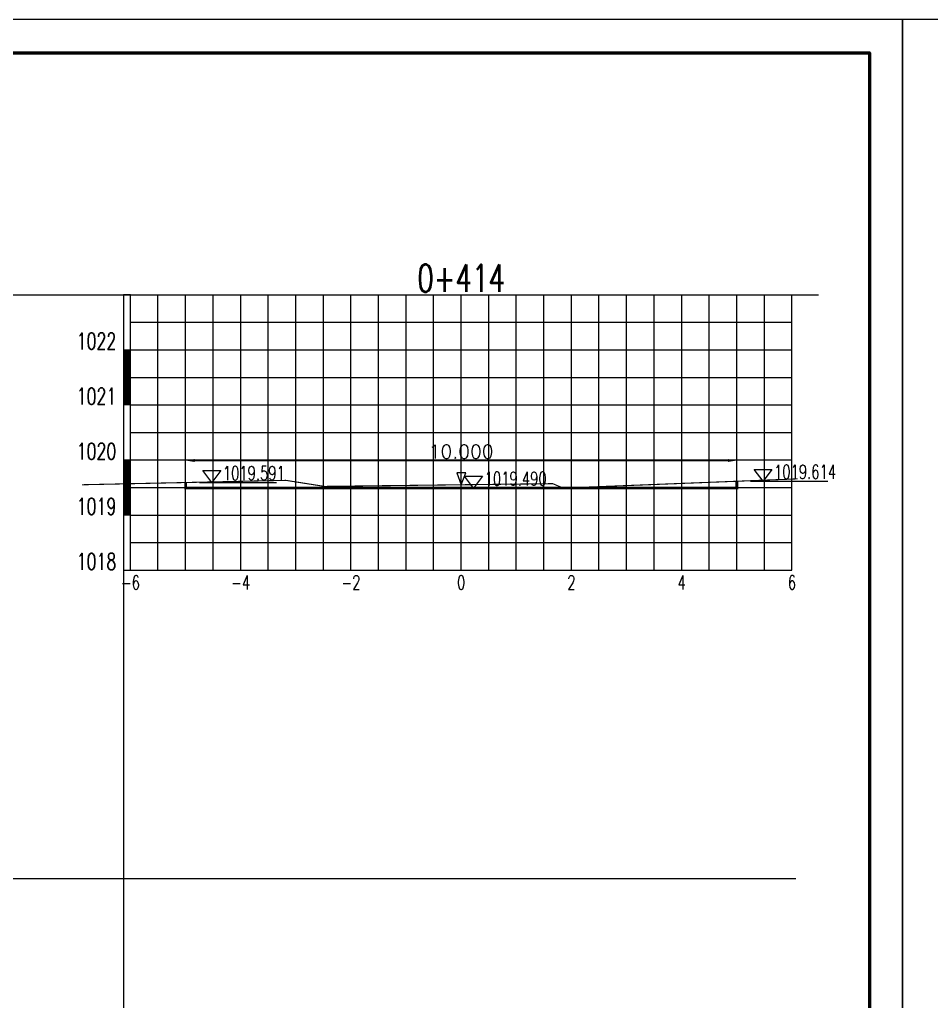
# Model space of a CAD drawing. Extents: x 695776 to 1250176, y 4443437 to 9025597.
# Drawn here: x 834348 to 850887, y 4500660 to 4518480 of the extents above; entities that cross this region are included whole.
import ezdxf
from ezdxf.enums import TextEntityAlignment as Align

# ---------------------------------------------------------------- set-up
doc = ezdxf.new("R2010")
doc.units = 0
doc.header["$LTSCALE"] = 0.5
doc.header["$PDSIZE"] = 0.2
doc.linetypes.add('ACAD_ISO07W100', pattern=[3.5, 0.5, -3])
doc.linetypes.add('CENTER2', pattern=[28.575, 19.05, -3.175, 3.175, -3.175])
doc.layers.get('0').update_dxf_attribs({"linetype": 'CONTINUOUS'})
doc.layers.get('Defpoints').update_dxf_attribs({"linetype": 'CONTINUOUS'})
for name, color, linetype in [('KEDU', 7, 'CONTINUOUS'), ('MIGE', 4, 'ACAD_ISO07W100'), ('MIGE1', 11, 'CONTINUOUS'), ('SANJIAO', 212, 'CONTINUOUS'), ('SHEJI', 1, 'CONTINUOUS'), ('YUANSHI', 2, 'CONTINUOUS'), ('ZHOUXIAN', 20, 'CENTER2'), ('图框', 7, 'CONTINUOUS'), ('辅助线', 3, 'CONTINUOUS')]:
    doc.layers.add(name, color=color, linetype=linetype)
doc.styles.get("Standard").update_dxf_attribs({"font": 'rs.shx', "bigfont": 'hztxt.shx'})
doc.dimstyles.get("Standard").update_dxf_attribs({"dimtxt": 0.18, "dimasz": 0.18, "dimexe": 0.18, "dimexo": 0.0625, "dimgap": 0.09, "dimtad": 0, "dimtih": 1, "dimtoh": 1, "dimdec": 4, "dimzin": 0, "dimdsep": 46, "dimtxsty": 'Standard', "dimcen": 0.09, "dimadec": 0, "dimazin": 0, "dimtfac": 1, "dimtdec": 4, "dimtofl": 0, "dimtmove": 0, "dimatfit": 3, "dimfxl": 0, "dimtolj": 1, "dimtzin": 0, "dimarcsym": 0})

# ---------------------------------------------------------------- blocks, each defined once
blk = doc.blocks.new('zhunghao')
blk.add_lwpolyline([(0, 0), (0.326, 0.863), (-0.326, 0.863), (0, 0)])
blk = doc.blocks.new('ele_sym08')
blk.add_line((0, 0), (5.597, 0))
blk.add_lwpolyline([(0.901, -0.002), (0.249, 0.861), (1.553, 0.861), (0.901, -0.002)])
at = {"width": 0.7}
blk.add_attdef('ELEVAT', (1.703, 0.181), '', height=1, dxfattribs=at)
blk = doc.blocks.new('*D785')
at = {"color": 0, "lineweight": -2}
for p, q in [((837358, 4510228), (837358, 4510728)), ((847358, 4510228), (847358, 4510728)), ((837521, 4510478), (847196, 4510478))]:
    blk.add_line(p, q, dxfattribs=at)
at = {"color": 0}
for points in [[(837521, 4510505), (837521, 4510451), (837358, 4510478)], [(847196, 4510505), (847196, 4510451), (847358, 4510478)]]:
    blk.add_solid(points, dxfattribs=at)
at = {"layer": 'Defpoints', "color": 0}
for p in [(847358, 4510478), (837358, 4509978), (847358, 4509978)]:
    blk.add_point(p, dxfattribs=at)
at = {"color": 0, "insert": (842358, 4510640), "char_height": 250, "attachment_point": 5}
blk.add_mtext('\\A1;10.000', dxfattribs=at)
blk = doc.blocks.new('bc1_100')
blk.add_lwpolyline([(0.064, 1), (-0.063, 1), (-0.063, 0), (0.064, 0)], close=True)
at = {"width": 0.7}
blk.add_attdef('BC', text='', height=0.3, dxfattribs=at).set_placement((-0.193, 0.007), align=Align.RIGHT)
blk = doc.blocks.new('bc0_100')
for p, q in [((-0.063, 1), (-0.063, 0)), ((0.063, 0), (0.063, 1))]:
    blk.add_line(p, q)
at = {"const_width": 0.126}
blk.add_lwpolyline([(0, 1), (0, 0)], dxfattribs=at)
at = {"width": 0.7}
blk.add_attdef('BC', text='', height=0.3, dxfattribs=at).set_placement((-0.193, 0.007), align=Align.RIGHT)

msp = doc.modelspace()

# ---------------------------------------------------------------- linework, layer by layer
at = {"layer": 'MIGE', "linetype": 'Continuous'}
for p, q in [((836858.037, 4508487.6428), (836858.037, 4513487.6428)), ((837858.037, 4508487.6428), (837858.037, 4513487.6428)), ((838858.037, 4508487.6428), (838858.037, 4513487.6428)), ((839858.037, 4508487.6428), (839858.037, 4513487.6428)), ((840858.037, 4508487.6428), (840858.037, 4513487.6428)), ((841858.037, 4508487.6428), (841858.037, 4513487.6428)), ((842858.037, 4508487.6428), (842858.037, 4513487.6428)), ((843858.037, 4508487.6428), (843858.037, 4513487.6428)), ((844858.037, 4508487.6428), (844858.037, 4513487.6428)), ((845858.037, 4508487.6428), (845858.037, 4513487.6428)), ((846858.037, 4508487.6428), (846858.037, 4513487.6428)), ((847858.037, 4508487.6428), (847858.037, 4513487.6428)), ((836358.037, 4512987.6428), (848358.037, 4512987.6428)), ((836358.037, 4511987.6428), (848358.037, 4511987.6428)), ((836358.037, 4510987.6428), (848358.037, 4510987.6428)), ((836358.037, 4509987.6428), (848358.037, 4509987.6428)), ((836358.037, 4508987.6428), (848358.037, 4508987.6428))]:
    msp.add_line(p, q, dxfattribs=at)
at = {"layer": 'MIGE1'}
for p, q in [((836358.037, 4513487.6428), (848358.037, 4513487.6428)), ((836358.037, 4508487.6428), (836358.037, 4513487.6428)), ((837358.037, 4508487.6428), (837358.037, 4513487.6428)), ((838358.037, 4508487.6428), (838358.037, 4513487.6428)), ((839358.037, 4508487.6428), (839358.037, 4513487.6428)), ((840358.037, 4508487.6428), (840358.037, 4513487.6428)), ((841358.037, 4508487.6428), (841358.037, 4513487.6428)), ((842358.037, 4508487.6428), (842358.037, 4513487.6428)), ((843358.037, 4508487.6428), (843358.037, 4513487.6428)), ((844358.037, 4508487.6428), (844358.037, 4513487.6428)), ((845358.037, 4508487.6428), (845358.037, 4513487.6428)), ((846358.037, 4508487.6428), (846358.037, 4513487.6428)), ((847358.037, 4508487.6428), (847358.037, 4513487.6428)), ((848358.037, 4508487.6428), (848358.037, 4513487.6428)), ((836358.037, 4512487.6428), (848358.037, 4512487.6428)), ((836358.037, 4511487.6428), (848358.037, 4511487.6428)), ((836358.037, 4510487.6428), (848358.037, 4510487.6428)), ((836358.037, 4509487.6428), (848358.037, 4509487.6428)), ((836358.037, 4508487.6428), (848358.037, 4508487.6428))]:
    msp.add_line(p, q, dxfattribs=at)
at = {"layer": 'SHEJI', "const_width": 50}
msp.add_lwpolyline([(837358.037, 4510078.2915), (837358.037, 4509977.6428), (842358.037, 4509977.6428), (844208.037, 4509977.6428), (847358.037, 4509977.6428), (847358.037, 4510101.4149)], dxfattribs=at)
at = {"layer": 'YUANSHI', "const_width": 20}
for points in [[(835478.037, 4510037.6428), (837358.037, 4510078.2915)], [(837358.037, 4510078.2915), (839178.037, 4510117.6428), (839878.037, 4510007.6428), (842358.037, 4510037.6428), (844018.037, 4510057.6428), (844208.037, 4509977.6428)], [(844208.037, 4509977.6428), (847358.037, 4510101.4149)], [(847358.037, 4510101.4149), (848464.5179, 4510144.8916)]]:
    msp.add_lwpolyline(points, dxfattribs=at)
at = {"layer": 'ZHOUXIAN'}
msp.add_line((842358.037, 4509477.6428), (842358.037, 4510677.6428), dxfattribs=at)
at = {"layer": '图框', "linetype": 'Continuous', "lineweight": -2, "flags": 128}
for points in [[(799964.3281, 4518480.4601), (799964.3281, 4482840.4601), (850364.3281, 4482840.4601), (850364.3281, 4518480.4601), (799964.3281, 4518480.4601)], [(850364.3186, 4518480.4611), (850364.3186, 4482840.4611), (900764.3186, 4482840.4611), (900764.3186, 4518480.4611), (850364.3186, 4518480.4611)]]:
    msp.add_lwpolyline(points, dxfattribs=at)
at = {"layer": '图框', "linetype": 'Continuous', "lineweight": 60, "flags": 128}
msp.add_lwpolyline([(802964.3281, 4517880.4601), (849764.3281, 4517880.4601), (849764.3281, 4483440.4601), (802964.3281, 4483440.4601), (802964.3281, 4517880.4601)], dxfattribs=at)
at = {"layer": '辅助线'}
for points in [[(805973.3207, 4513487.6428), (848838.8338, 4513487.6428)], [(836231.8415, 4513487.6428), (836231.8415, 4492810.2443)], [(805973.3207, 4502891.3781), (848428.6623, 4502891.3781)]]:
    msp.add_lwpolyline(points, dxfattribs=at)

# ---------------------------------------------------------------- block references
at = {"xscale": 250, "yscale": 250, "zscale": 250}
for p, values in [((837608.037, 4510078.2915), {'ELEVAT': '1019.591'}), ((842358.037, 4509977.6428), {'ELEVAT': '1019.490'}), ((847608.037, 4510101.4149), {'ELEVAT': '1019.614'})]:
    msp.add_blockref('ele_sym08', p, dxfattribs=at).add_auto_attribs(values)
at = {"layer": 'KEDU', "xscale": 1000, "yscale": 1000, "zscale": 1000}
for name, p, values in [('bc1_100', (836294.789, 4512487.6428), {'BC': '1022'}), ('bc0_100', (836294.789, 4511487.6428), {'BC': '1021'}), ('bc1_100', (836294.789, 4510487.6428), {'BC': '1020'}), ('bc0_100', (836294.789, 4509487.6428), {'BC': '1019'}), ('bc1_100', (836294.789, 4508487.6428), {'BC': '1018'})]:
    msp.add_blockref(name, p, dxfattribs=at).add_auto_attribs(values)
at = {"layer": 'SANJIAO', "xscale": 250, "yscale": 250, "zscale": 250}
msp.add_blockref('zhunghao', (842358.037, 4510037.6428), dxfattribs=at)

# ---------------------------------------------------------------- texts
at = {"width": 0.7}
msp.add_text('0+414', height=500, dxfattribs=at).set_placement((842358.037, 4513537.6428), align=Align.CENTER)
at = {"layer": 'KEDU', "width": 0.7}
for s, p in [('-6', (836358.037, 4508137.6428)), ('-4', (838358.037, 4508137.6428)), ('-2', (840358.037, 4508137.6428)), ('0', (842358.037, 4508137.6428)), ('0', (842358.037, 4508137.6428)), ('2', (844358.037, 4508137.6428)), ('4', (846358.037, 4508137.6428)), ('6', (848358.037, 4508137.6428))]:
    msp.add_text(s, height=250, dxfattribs=at).set_placement(p, align=Align.CENTER)

# ---------------------------------------------------------------- dimensions: what is measured, and where the dimension line sits
dim = msp.add_linear_dim(base=(847358.037, 4510477.6428), p1=(837358.037, 4509977.6428), p2=(847358.037, 4509977.6428), dimstyle='Standard', override={"dimtxt": 250, "dimasz": 162.5, "dimexe": 250, "dimexo": 250, "dimgap": 37.5, "dimtad": 1, "dimtih": 0, "dimtoh": 0, "dimdec": 3, "dimlfac": 0.001})
dim.commit()
dim.dimension.update_dxf_attribs({"geometry": '*D785', "text_midpoint": (842358.037, 4510640.1428)})

doc.saveas('drawing.dxf')
